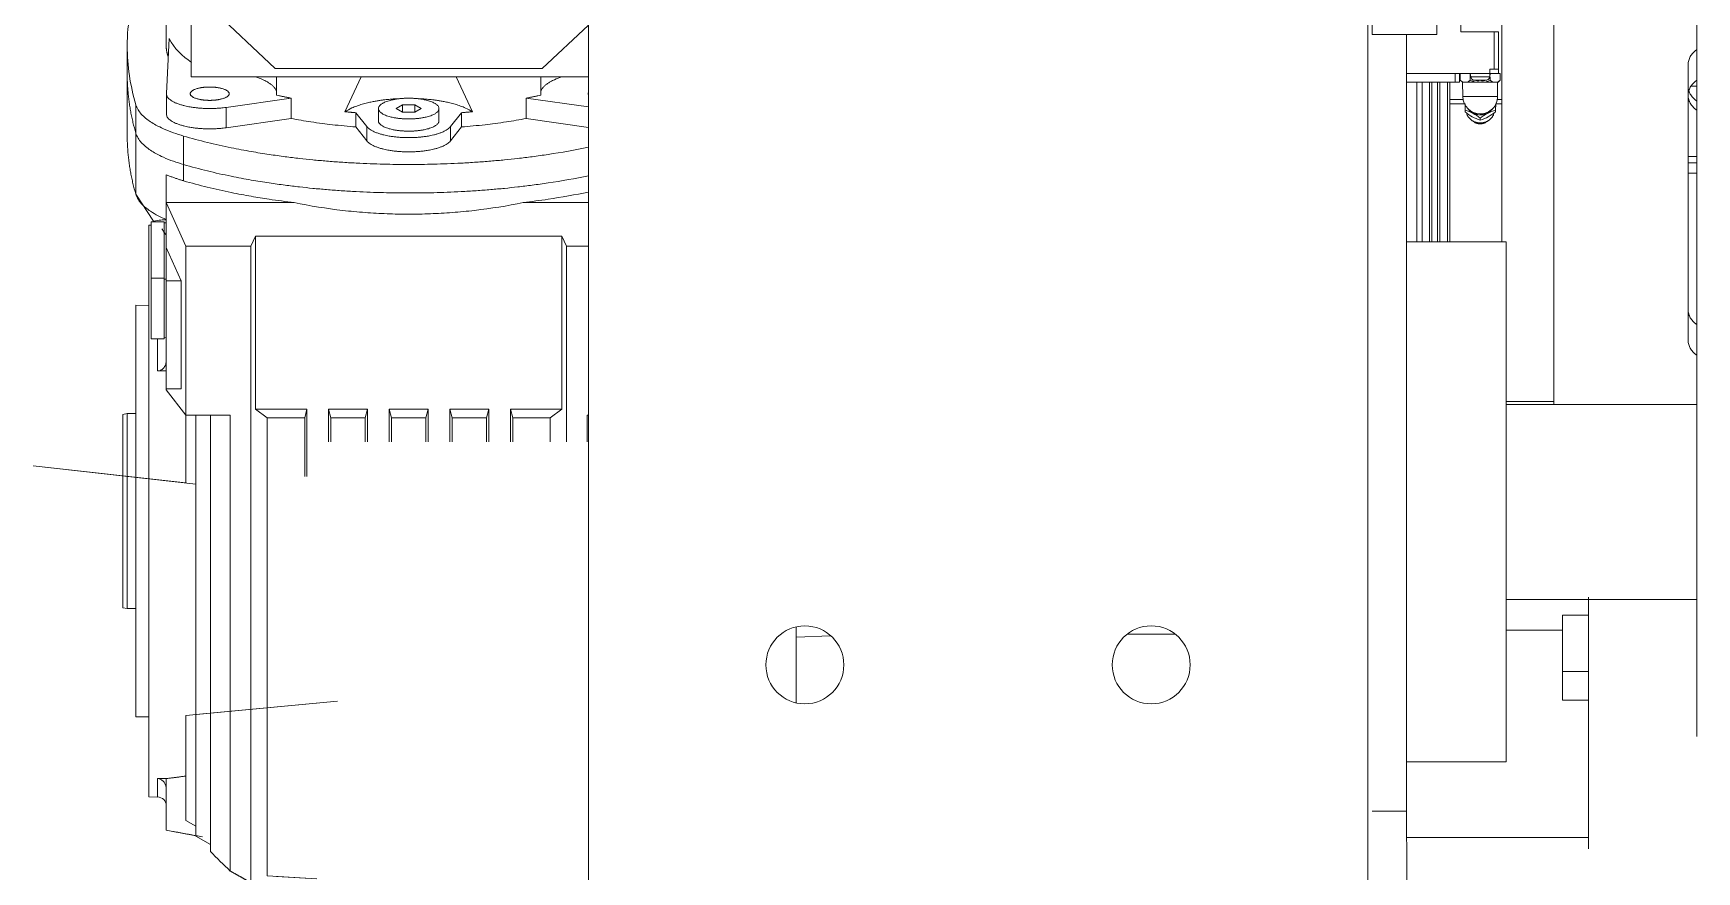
# Model space of a CAD drawing. Header units: millimetres. Extents: x 2179 to 48742, y 3478 to 161002.
# Drawn here: x 33047.3 to 33431.5, y 141595.1 to 141788.7 of the extents above; entities that cross this region are included whole.
import ezdxf

# ---------------------------------------------------------------- set-up
doc = ezdxf.new("R2010")
doc.units = ezdxf.units.MM
doc.layers.add('0-1', color=7, linetype='Continuous', lineweight=9)
doc.layers.add('2966-1_navrh dispozice stroju-HK_02_dwg-1', color=7, linetype='Continuous', lineweight=9, true_color=0x919191)

# ---------------------------------------------------------------- blocks, each defined once
blk = doc.blocks.new('2966-1_navrh dispozice stroju-HK_02_dwg-876232-1NP _ stroje')
at = {"layer": '0-1'}
for p, q in [((-60979.19, 56561.19), (-60547.22, 56301.54)), ((-60626.61, 56346.93), (-60681.16, 56379.71)), ((-60676.57, 56377.74), (-60675.89, 56378.88)), ((-60662.98, 56368.79), (-60661.95, 56370.5)), ((-60661.72, 56368.03), (-60660.69, 56369.75)), ((-60658.64, 56368.51), (-60659.67, 56366.8)), ((-60612.89, 56341.01), (-60635.56, 56303.3)), ((-60703.66, 56335.37), (-60702.02, 56338.11)), ((-60702.86, 56336.4), (-60702.94, 56336.45)), ((-60702.63, 56336.97), (-60702.55, 56336.92)), ((-60702.11, 56337.82), (-60702.11, 56337.82)), ((-60696.94, 56337.79), (-60696.39, 56338.7)), ((-60707.11, 56332.52), (-60705.39, 56331.49)), ((-60703.45, 56335.6), (-60703.45, 56335.59)), ((-60695.29, 56332.21), (-60694.92, 56331.98)), ((-60693.81, 56332.99), (-60693.84, 56333.62)), ((-60707.2, 56328.5), (-60675.59, 56309.5)), ((-60706.32, 56329.96), (-60674.71, 56310.96)), ((-60706, 56330.48), (-60674.4, 56311.48)), ((-60702.58, 56328.42), (-60701, 56331.04)), ((-60695.86, 56330.26), (-60695.29, 56330.52)), ((-60709.3, 56324.99), (-60677.7, 56305.99)), ((-60708.42, 56326.46), (-60676.81, 56307.46)), ((-60708.15, 56326.9), (-60676.55, 56307.9)), ((-60707.47, 56328.04), (-60675.86, 56309.04)), ((-60709.93, 56323.95), (-60678.32, 56304.95)), ((-60596.99, 56280.12), (-60574.32, 56317.83)), ((-60630.46, 56313.07), (-60636.13, 56303.64)), ((-60587.66, 56296.68), (-60537.82, 56266.72)), ((-60590.89, 56276.45), (-60584.19, 56287.59)), ((-60576.04, 56282.69), (-60572.94, 56287.83)), ((-60540.08, 56268.08), (-60561.72, 56232.08)), ((-60811.64, 56148.95), (-60815.26, 56151.12)), ((-60792.47, 56132.71), (-60784.72, 56145.61)), ((-60776.07, 56140.41), (-60778.67, 56136.07)), ((-60825.33, 56134.37), (-60816.49, 56133.45)), ((-60818.68, 56125.77), (-60821.09, 56127.22)), ((-60824.69, 56122.9), (-60823.22, 56122.02)), ((-60824.71, 56119.54), (-60826.18, 56120.42)), ((-60831.65, 56108.23), (-60836.61, 56115.61)), ((-60828.31, 56115.22), (-60825.89, 56113.77)), ((-60753.13, 56105.62), (-60746.66, 56101.73)), ((-60846.68, 56098.85), (-60843.06, 56096.68)), ((-60760.35, 56093.62), (-60755.71, 56101.33)), ((-60892.79, 56096.81), (-60865.94, 56080.67)), ((-60767.56, 56081.62), (-60762.92, 56089.34)), ((-60770.13, 56077.34), (-60763.67, 56073.45)), ((-60763.94, 56073), (-60768.69, 56075.85)), ((-60783.46, 56055.16), (-60777.35, 56065.34)), ((-60775.9, 56063.86), (-60780.37, 56056.43)), ((-60830.93, 56059.63), (-60831.19, 56059.2)), ((-60817.68, 56055.73), (-60819.47, 56052.74)), ((-60820.27, 56052.63), (-60821.81, 56050.06)), ((-60819.79, 56052.93), (-60820.05, 56052.51)), ((-60808.48, 56045.55), (-60808.22, 56045.98)), ((-60787.65, 56045.55), (-60701.32, 55993.65))]:
    blk.add_line(p, q, dxfattribs=at)
at = {"layer": '0-1', "flags": 128}
for points in [[(-60557.66, 56219.14), (-60650.4, 56064.87), (-61108.93, 56340.5), (-61016.2, 56494.77)], [(-60724.71, 56320.72), (-60741.85, 56331.02), (-60737.47, 56338.31), (-60746.04, 56343.46), (-60742.69, 56349.03), (-60716.98, 56333.57)], [(-60635.21, 56200.97), (-60629.52, 56210.44)], [(-60670.18, 56142.03), (-60674.02, 56135.07)], [(-60676.04, 56136.29), (-60661, 56127.25)], [(-60813.33, 56125.65), (-60816.15, 56127.35), (-60817.61, 56131.18), (-60814.79, 56129.48)], [(-60823.21, 56123.69), (-60823.22, 56122.02), (-60824.71, 56119.54), (-60826.19, 56118.75), (-60826.18, 56120.42), (-60824.69, 56122.9)], [(-60830.16, 56110.29), (-60827.35, 56108.59), (-60823.28, 56109.1), (-60826.1, 56110.79)], [(-60846.64, 56085.25), (-60840.74, 56099.2), (-60836.71, 56096.78), (-60842.62, 56082.83)], [(-60832.95, 56056.76), (-60831.41, 56059.33), (-60820.27, 56052.63), (-60808.27, 56045.42), (-60809.81, 56042.85), (-60821.81, 56050.06)]]:
    blk.add_lwpolyline(points, close=True, dxfattribs=at)
for points in [[(-60701.8, 56386.54), (-60715.31, 56364.07), (-60629.89, 56312.73)], [(-60735.21, 56362.03), (-60729.94, 56358.87), (-60668.21, 56321.76)], [(-60732.39, 56349.26), (-60714.66, 56338.6), (-60710.18, 56346.05), (-60702.81, 56341.62), (-60703.32, 56340.77)], [(-60710.69, 56345.2), (-60703.32, 56340.77), (-60703.84, 56339.91), (-60702.98, 56339.39), (-60712.87, 56322.94)], [(-60700.34, 56339.91), (-60697.51, 56338.21), (-60701.63, 56331.35), (-60704.52, 56332.95), (-60705.21, 56332.78), (-60706.49, 56333.55)], [(-60702.81, 56341.62), (-60701.95, 56341.11), (-60702.98, 56339.39), (-60701.64, 56338.71)], [(-60701.95, 56341.11), (-60701.73, 56341.47), (-60700.45, 56340.69), (-60700.28, 56340.01), (-60700.36, 56339.87), (-60700.61, 56339.45), (-60700.87, 56339.02), (-60701.89, 56337.32)], [(-60704.02, 56334.76), (-60705.3, 56335.53), (-60704.57, 56335.24), (-60702.32, 56338.97), (-60702.95, 56339.44)], [(-60704.52, 56332.95), (-60704.44, 56333.09), (-60704.18, 56333.51), (-60703.93, 56333.93), (-60702.91, 56335.63), (-60702.4, 56336.48), (-60701.89, 56337.32)], [(-60695.54, 56338.19), (-60696.25, 56337), (-60695.1, 56336.17), (-60694.73, 56335.95)], [(-60706.59, 56333.38), (-60704.88, 56332.35), (-60705.39, 56331.49), (-60711.16, 56321.91)], [(-60701.72, 56327.9), (-60699.93, 56330.91), (-60698.81, 56330.23), (-60698.7, 56330.17), (-60698.33, 56329.95)], [(-60720.58, 56327.57), (-60566.91, 56235.2), (-60571.04, 56228.35)], [(-60679.55, 56302.91), (-60667.7, 56322.62), (-60564.85, 56260.8), (-60576.7, 56241.08)], [(-60584.09, 56294.53), (-60587.18, 56289.39), (-60576.04, 56282.69), (-60570.38, 56279.29), (-60567.29, 56284.43)], [(-60566.91, 56235.2), (-60554.79, 56227.92), (-60530.31, 56213.2)], [(-60890.45, 56209.16), (-60937.69, 56130.57), (-60856.83, 56081.96), (-60809.59, 56160.56)], [(-60819.85, 56166.73), (-60816.75, 56152.41), (-60848.52, 56099.57), (-60867.76, 56094.13), (-60917.42, 56123.98), (-60919.61, 56125.3), (-60923.84, 56144.85), (-60921.64, 56143.53), (-60917.42, 56123.98)], [(-60799.6, 56154.56), (-60808.75, 56143.29), (-60812.78, 56145.71), (-60803.63, 56156.98)], [(-60741.93, 56109.61), (-60746.68, 56112.47), (-60747.02, 56115.8), (-60781.26, 56136.38), (-60817.71, 56075.74)], [(-60739.99, 56112.83), (-60778.67, 56136.07), (-60781.26, 56136.38)], [(-60737.54, 56116.91), (-60742.83, 56120.1), (-60742.69, 56120.34)], [(-60751.14, 56105.04), (-60753.13, 56105.62), (-60747.02, 56115.8)], [(-60746.68, 56112.47), (-60751.14, 56105.04), (-60746.39, 56102.18)], [(-60749.51, 56097), (-60754.26, 56099.85), (-60758.36, 56093.04)], [(-60754.26, 56099.85), (-60755.71, 56101.33), (-60749.24, 56097.45)], [(-60753.88, 56089.73), (-60760.35, 56093.62), (-60758.36, 56093.04), (-60753.61, 56090.18)], [(-60840.46, 56065.36), (-60834.95, 56062.04), (-60819.73, 56087.37)], [(-60756.72, 56085), (-60761.47, 56087.85), (-60765.57, 56081.04)], [(-60761.47, 56087.85), (-60762.92, 56089.34), (-60756.45, 56085.45)], [(-60852.5, 56072.64), (-60856.52, 56075.06), (-60867.05, 56082.14)], [(-60761.09, 56077.73), (-60767.56, 56081.62), (-60765.57, 56081.04), (-60760.82, 56078.18)], [(-60690.91, 55997.59), (-60690.56, 55998.07), (-60816.22, 56073.6), (-60817.71, 56075.74), (-60783.46, 56055.16), (-60780.37, 56056.43), (-60689.76, 56001.96), (-60683.21, 56011.4), (-60688.48, 56003.75)], [(-60774.77, 56069.62), (-60770.13, 56077.34), (-60768.69, 56075.85), (-60772.78, 56069.04)], [(-60870.58, 56072.96), (-60864.94, 56069.57), (-60852.86, 56062.31)], [(-60837.18, 56068.08), (-60840.4, 56070.02), (-60846.04, 56073.4)], [(-60816.22, 56073.6), (-60823.95, 56060.75), (-60790.57, 56040.68), (-60777.12, 56032.6), (-60798.7, 56004.43), (-60775.73, 56034.39)], [(-60832.81, 56057.35), (-60840.22, 56057.01), (-60852.3, 56064.27), (-60857.94, 56067.66)], [(-60768.3, 56065.73), (-60774.77, 56069.62), (-60772.78, 56069.04), (-60768.03, 56066.18)], [(-60764.29, 56056.88), (-60775.9, 56063.86), (-60777.35, 56065.34), (-60764.02, 56057.33)], [(-60823.95, 56060.75), (-60834.95, 56062.04), (-60826.09, 56056.72), (-60819.47, 56052.74), (-60798.12, 56039.9), (-60797.9, 56039.77), (-60790.57, 56040.68), (-60785.3, 56049.45), (-60695.07, 55995.22)], [(-60832.28, 56056.35), (-60832.54, 56055.93), (-60719.4, 55987.92), (-60718.37, 55989.63), (-60722.01, 55991.82), (-60720.98, 55993.53), (-60718.88, 55992.27), (-60710.79, 55987.41)], [(-60826.09, 56056.72), (-60817.68, 56055.73), (-60796.32, 56042.89), (-60798.12, 56039.9)], [(-60735.26, 55997.45), (-60736.8, 55994.88), (-60818.23, 56043.82), (-60816.68, 56046.39)], [(-60801.63, 56042.01), (-60802.66, 56040.3), (-60809.04, 56044.14)], [(-60789.41, 56042.62), (-60706.1, 55992.54), (-60702.69, 55994.48)], [(-60708.07, 55993.72), (-60710.31, 55992.44), (-60731.12, 56004.94), (-60715.93, 56036.63), (-60730.12, 56006.98)], [(-60797.83, 56029.23), (-60798.19, 56028.28), (-60759.93, 56005.28), (-60759.26, 56006.05)], [(-60796.8, 56030.94), (-60797.83, 56029.23), (-60759.26, 56006.05), (-60758.23, 56007.76)]]:
    blk.add_lwpolyline(points, dxfattribs=at)
at = {"layer": '0-1'}
for centre in [(-60626.28, 56202.05), (-60667.49, 56133.48)]:
    blk.add_circle(centre, 9, dxfattribs=at)
for centre, radius, start, end in [((-60702.85, 56340.02), 2.49, 356.456, 15.5892), ((-60707.8, 56339.72), 5.99, 316.4604, 321.7998), ((-60707.8, 56339.72), 5.86, 326.0539, 331.9254), ((-60702.79, 56338.33), 0.8, 344.4324, 53.9896), ((-60707.8, 56339.72), 5.99, 336.1794, 341.5189), ((-60707.8, 56339.72), 6, 341.503, 344.4324), ((-60702.17, 56341.15), 2.49, 282.3901, 301.5233), ((-60699.57, 56334.78), 4, 328.9896, 58.9896), ((-60684.32, 56333.65), 11.07, 166.8192, 187.4812), ((-60704.24, 56334.44), 9.63, 345.2562, 9.0442), ((-60705.74, 56335.21), 2.49, 282.3901, 301.5233), ((-60704.22, 56335.95), 0.8, 243.9896, 313.5469), ((-60706.42, 56334.09), 2.49, 356.456, 15.5892), ((-60707.8, 56339.72), 6, 313.5469, 316.4763), ((-60699.57, 56334.78), 4, 238.9896, 328.9896), ((-60691.42, 56321.84), 11.07, 110.498, 131.1601), ((-60701.46, 56339.06), 9.63, 288.9351, 312.7231), ((-60716.66, 55988.6), 2, 58.9896, 148.9896)]:
    blk.add_arc(centre, radius, start, end, dxfattribs=at)
for points, degree, knots in [([(-60683.1, 56383.21), (-60683.07, 56382.96), (-60683.02, 56382.54), (-60682.87, 56381.99), (-60682.71, 56381.54), (-60682.49, 56381.11), (-60682.23, 56380.7), (-60681.82, 56380.19), (-60681.44, 56379.88), (-60681.16, 56379.71)], 3, [0, 0, 0, 0, 0.186231, 0.299527, 0.414486, 0.530649, 0.647582, 0.764925, 1, 1, 1, 1]), ([(-60677.04, 56379.57), (-60677.01, 56379.31), (-60676.95, 56378.9), (-60676.81, 56378.35), (-60676.65, 56377.9), (-60676.43, 56377.46), (-60676.17, 56377.05), (-60675.86, 56376.68), (-60675.5, 56376.34), (-60675.1, 56376.06), (-60674.67, 56375.84), (-60674.2, 56375.68), (-60673.73, 56375.58), (-60673.24, 56375.54), (-60672.76, 56375.56), (-60672.29, 56375.63), (-60671.73, 56375.76), (-60671.34, 56375.9), (-60671.1, 56376)], 3, [0, 0, 0, 0, 0.093115, 0.149764, 0.207243, 0.265325, 0.323791, 0.382463, 0.441219, 0.5, 0.558781, 0.617537, 0.676209, 0.734675, 0.792757, 0.850236, 0.906885, 1, 1, 1, 1]), ([(-60675.92, 56376.76), (-60675.64, 56376.69), (-60675.19, 56376.63), (-60674.58, 56376.65), (-60674.1, 56376.72), (-60673.54, 56376.85), (-60673.15, 56376.99), (-60672.92, 56377.09)], 3, [0, 0, 0, 0, 0.283762, 0.440553, 0.595716, 0.748637, 1, 1, 1, 1]), ([(-60632.67, 56350.57), (-60632.4, 56350.4), (-60631.94, 56350.21), (-60631.3, 56350.08), (-60630.82, 56350.04), (-60630.34, 56350.06), (-60629.86, 56350.13), (-60629.3, 56350.26), (-60628.91, 56350.4), (-60628.68, 56350.5)], 3, [0, 0, 0, 0, 0.235075, 0.352418, 0.469351, 0.585514, 0.700473, 0.813769, 1, 1, 1, 1]), ([(-60626.61, 56346.93), (-60626.33, 56346.76), (-60625.88, 56346.57), (-60625.24, 56346.44), (-60624.76, 56346.4), (-60624.28, 56346.42), (-60623.8, 56346.48), (-60623.24, 56346.62), (-60622.85, 56346.76), (-60622.61, 56346.86)], 3, [0, 0, 0, 0, 0.235075, 0.352418, 0.469351, 0.585514, 0.700473, 0.813769, 1, 1, 1, 1]), ([(-60703.09, 56336.02), (-60703.08, 56336.03), (-60703.06, 56336.05), (-60703.04, 56336.08), (-60703.03, 56336.09), (-60703.02, 56336.11), (-60703, 56336.13), (-60702.99, 56336.15), (-60702.98, 56336.17), (-60702.96, 56336.19), (-60702.95, 56336.2), (-60702.94, 56336.22), (-60702.93, 56336.24), (-60702.92, 56336.25), (-60702.91, 56336.27), (-60702.9, 56336.28), (-60702.89, 56336.3), (-60702.88, 56336.31), (-60702.88, 56336.32), (-60702.87, 56336.34), (-60702.87, 56336.35), (-60702.86, 56336.36), (-60702.86, 56336.37), (-60702.86, 56336.37), (-60702.85, 56336.38), (-60702.85, 56336.39), (-60702.85, 56336.39), (-60702.85, 56336.4), (-60702.85, 56336.4), (-60702.86, 56336.4)], 3, [0, 0, 0, 0, 0.107155, 0.160191, 0.21267, 0.264461, 0.315429, 0.365442, 0.414366, 0.46207, 0.50842, 0.553284, 0.596531, 0.638029, 0.677645, 0.715237, 0.750687, 0.783904, 0.814834, 0.843429, 0.869645, 0.893442, 0.914785, 0.933654, 0.950047, 0.963995, 0.9756, 0.985098, 1, 1, 1, 1]), ([(-60702.32, 56337.3), (-60702.32, 56337.29), (-60702.33, 56337.27), (-60702.35, 56337.24), (-60702.36, 56337.21), (-60702.37, 56337.19), (-60702.38, 56337.17), (-60702.39, 56337.15), (-60702.4, 56337.13), (-60702.41, 56337.11), (-60702.42, 56337.09), (-60702.43, 56337.08), (-60702.44, 56337.06), (-60702.45, 56337.04), (-60702.45, 56337.03), (-60702.46, 56337.01), (-60702.47, 56337), (-60702.48, 56336.98), (-60702.49, 56336.97), (-60702.5, 56336.96), (-60702.5, 56336.95), (-60702.51, 56336.94), (-60702.52, 56336.94), (-60702.52, 56336.93), (-60702.53, 56336.93), (-60702.53, 56336.92), (-60702.54, 56336.92), (-60702.54, 56336.92), (-60702.55, 56336.92), (-60702.55, 56336.92)], 3, [0, 0, 0, 0, 0.107159, 0.160202, 0.212691, 0.264493, 0.315474, 0.365499, 0.414434, 0.462147, 0.508502, 0.553369, 0.596613, 0.638102, 0.677704, 0.715279, 0.750711, 0.783914, 0.814835, 0.843423, 0.869635, 0.89343, 0.914773, 0.933644, 0.950039, 0.96399, 0.975597, 0.985097, 1, 1, 1, 1]), ([(-60701.89, 56337.32), (-60701.82, 56337.55), (-60701.71, 56338.01), (-60701.65, 56338.48), (-60701.64, 56338.71)], 3, [0, 0, 0, 0, 0.495389, 1, 1, 1, 1]), ([(-60698.65, 56330.88), (-60698.49, 56330.9), (-60698.26, 56330.93), (-60697.95, 56331.02), (-60697.73, 56331.09), (-60697.52, 56331.19), (-60697.32, 56331.29), (-60697.12, 56331.41), (-60696.93, 56331.53), (-60696.75, 56331.67), (-60696.59, 56331.82), (-60696.43, 56331.98), (-60696.28, 56332.15), (-60696.14, 56332.33), (-60696.02, 56332.51), (-60695.9, 56332.7), (-60695.8, 56332.9), (-60695.71, 56333.1), (-60695.63, 56333.31), (-60695.56, 56333.53), (-60695.51, 56333.75), (-60695.47, 56333.97), (-60695.44, 56334.2), (-60695.43, 56334.42), (-60695.44, 56334.65), (-60695.46, 56334.88), (-60695.49, 56335.11), (-60695.56, 56335.42), (-60695.64, 56335.65), (-60695.7, 56335.79)], 3, [0, 0, 0, 0, 0.072762, 0.10783, 0.142714, 0.177414, 0.211935, 0.246283, 0.28047, 0.31451, 0.348421, 0.382222, 0.415937, 0.449587, 0.483199, 0.516797, 0.550409, 0.58406, 0.617774, 0.651575, 0.685486, 0.719526, 0.753713, 0.788061, 0.822582, 0.857282, 0.892166, 0.927234, 1, 1, 1, 1]), ([(-60702.91, 56335.63), (-60703.07, 56335.46), (-60703.43, 56335.15), (-60703.81, 56334.88), (-60704.02, 56334.76)], 3, [0, 0, 0, 0, 0.495389, 1, 1, 1, 1]), ([(-60697.93, 56330.07), (-60697.82, 56330.04), (-60697.63, 56330), (-60697.36, 56329.97), (-60697.13, 56329.97), (-60696.91, 56329.98), (-60696.68, 56330.01), (-60696.46, 56330.05), (-60696.25, 56330.11), (-60696.04, 56330.18), (-60695.84, 56330.27), (-60695.64, 56330.37), (-60695.45, 56330.48), (-60695.27, 56330.61), (-60695.1, 56330.74), (-60694.94, 56330.88), (-60694.79, 56331.04), (-60694.65, 56331.2), (-60694.52, 56331.37), (-60694.39, 56331.54), (-60694.28, 56331.72), (-60694.19, 56331.91), (-60694.1, 56332.11), (-60694.02, 56332.31), (-60693.96, 56332.52), (-60693.91, 56332.73), (-60693.87, 56332.94), (-60693.85, 56333.16), (-60693.83, 56333.37), (-60693.84, 56333.59), (-60693.86, 56333.81), (-60693.89, 56334.03), (-60693.94, 56334.25), (-60694, 56334.47), (-60694.08, 56334.68), (-60694.18, 56334.88), (-60694.29, 56335.08), (-60694.45, 56335.31), (-60694.58, 56335.47), (-60694.67, 56335.57)], 3, [0, 0, 0, 0, 0.04166, 0.068684, 0.095608, 0.12242, 0.149111, 0.175671, 0.202095, 0.228381, 0.254528, 0.28054, 0.306421, 0.332182, 0.357832, 0.383384, 0.408854, 0.434258, 0.459614, 0.484941, 0.510258, 0.535585, 0.560941, 0.586345, 0.611815, 0.637368, 0.663018, 0.688778, 0.71466, 0.740672, 0.766819, 0.793105, 0.819529, 0.846089, 0.872779, 0.899592, 0.926516, 0.953539, 1, 1, 1, 1]), ([(-60695.29, 56330.52), (-60695.19, 56330.57), (-60695.04, 56330.65), (-60694.86, 56330.78), (-60694.73, 56330.87), (-60694.61, 56330.98), (-60694.5, 56331.09), (-60694.4, 56331.21), (-60694.3, 56331.33), (-60694.21, 56331.46), (-60694.13, 56331.6), (-60694.06, 56331.74), (-60693.99, 56331.88), (-60693.94, 56332.03), (-60693.89, 56332.18), (-60693.85, 56332.33), (-60693.82, 56332.49), (-60693.8, 56332.71), (-60693.8, 56332.88), (-60693.81, 56332.99)], 3, [0, 0, 0, 0, 0.112475, 0.164692, 0.216685, 0.268481, 0.320109, 0.371604, 0.423002, 0.474341, 0.525659, 0.576998, 0.628396, 0.679891, 0.731519, 0.783315, 0.835308, 0.887525, 1, 1, 1, 1]), ([(-60812.73, 56155.32), (-60812.88, 56154.71), (-60813.05, 56153.79), (-60813.15, 56152.62), (-60813.16, 56151.84), (-60813.09, 56151.15), (-60812.96, 56150.51), (-60812.71, 56149.86), (-60812.42, 56149.48), (-60812.23, 56149.3)], 3, [0, 0, 0, 0, 0.298078, 0.447989, 0.560986, 0.67109, 0.776063, 0.874496, 1, 1, 1, 1]), ([(-60806.43, 56158.66), (-60806.43, 56158.65), (-60806.41, 56158.64), (-60806.4, 56158.62), (-60806.38, 56158.61), (-60806.37, 56158.59), (-60806.36, 56158.58), (-60806.34, 56158.57), (-60806.33, 56158.56), (-60806.31, 56158.54), (-60806.29, 56158.53), (-60806.28, 56158.53)], 3, [0, 0, 0, 0, 0.185691, 0.277737, 0.369244, 0.460271, 0.55088, 0.641135, 0.731104, 0.820857, 1, 1, 1, 1]), ([(-60806.28, 56158.53), (-60806.27, 56158.52), (-60806.26, 56158.51), (-60806.23, 56158.5), (-60806.22, 56158.49), (-60806.2, 56158.49), (-60806.18, 56158.48), (-60806.17, 56158.47), (-60806.15, 56158.47), (-60806.12, 56158.46), (-60806.1, 56158.46), (-60806.09, 56158.46)], 3, [0, 0, 0, 0, 0.179143, 0.268896, 0.358865, 0.44912, 0.539729, 0.630756, 0.722263, 0.814309, 1, 1, 1, 1]), ([(-60846.04, 56073.4), (-60843.26, 56075.97), (-60839.51, 56079.78), (-60835.03, 56084.81), (-60832.31, 56088.02), (-60829.95, 56090.94), (-60827.87, 56093.61), (-60825.93, 56096.17), (-60824.04, 56098.76), (-60822.1, 56101.5), (-60820.2, 56104.27), (-60818.39, 56106.98), (-60816.72, 56109.57), (-60815.15, 56112.08), (-60813.63, 56114.57), (-60812.15, 56117.07), (-60810.67, 56119.64), (-60809.17, 56122.33), (-60807.61, 56125.2), (-60806.06, 56128.18), (-60804.55, 56131.17), (-60803.16, 56134.06), (-60801.8, 56136.97), (-60800.42, 56140.06), (-60798.27, 56145.13), (-60796.7, 56149.22), (-60795.66, 56152.19)], 3, [0, 0, 0, 0, 0.120174, 0.170033, 0.214337, 0.253933, 0.289595, 0.321997, 0.356036, 0.391569, 0.428598, 0.46291, 0.495336, 0.526572, 0.557232, 0.587893, 0.619129, 0.651555, 0.685867, 0.722896, 0.758429, 0.792468, 0.82487, 0.860532, 0.900127, 1, 1, 1, 1]), ([(-60840.4, 56070.02), (-60837.63, 56072.58), (-60833.87, 56076.39), (-60829.39, 56081.42), (-60826.67, 56084.63), (-60824.31, 56087.55), (-60822.23, 56090.22), (-60820.29, 56092.79), (-60818.4, 56095.37), (-60816.46, 56098.11), (-60814.56, 56100.88), (-60812.75, 56103.59), (-60811.09, 56106.18), (-60809.51, 56108.7), (-60808, 56111.18), (-60806.51, 56113.68), (-60805.03, 56116.25), (-60803.53, 56118.94), (-60801.98, 56121.81), (-60800.42, 56124.79), (-60798.92, 56127.78), (-60797.52, 56130.67), (-60796.17, 56133.58), (-60794.79, 56136.67), (-60792.63, 56141.74), (-60791.06, 56145.83), (-60790.02, 56148.8)], 3, [0, 0, 0, 0, 0.120174, 0.170033, 0.214337, 0.253933, 0.289595, 0.321997, 0.356036, 0.391569, 0.428598, 0.46291, 0.495336, 0.526572, 0.557232, 0.587893, 0.619129, 0.651555, 0.685867, 0.722896, 0.758429, 0.792468, 0.82487, 0.860532, 0.900127, 1, 1, 1, 1]), ([(-60840.4, 56070.02), (-60837.63, 56072.58), (-60833.87, 56076.39), (-60829.39, 56081.42), (-60826.67, 56084.63), (-60824.31, 56087.55), (-60822.23, 56090.22), (-60820.29, 56092.79), (-60818.4, 56095.37), (-60816.46, 56098.11), (-60814.56, 56100.88), (-60812.75, 56103.59), (-60811.09, 56106.18), (-60809.51, 56108.7), (-60808, 56111.18), (-60806.51, 56113.68), (-60805.03, 56116.25), (-60803.53, 56118.94), (-60801.98, 56121.81), (-60800.42, 56124.79), (-60798.92, 56127.78), (-60797.52, 56130.67), (-60796.17, 56133.58), (-60794.79, 56136.67), (-60792.63, 56141.74), (-60791.06, 56145.83), (-60790.02, 56148.8)], 3, [0, 0, 0, 0, 0.120174, 0.170033, 0.214337, 0.253933, 0.289595, 0.321997, 0.356036, 0.391569, 0.428598, 0.46291, 0.495336, 0.526572, 0.557232, 0.587893, 0.619129, 0.651555, 0.685867, 0.722896, 0.758429, 0.792468, 0.82487, 0.860532, 0.900127, 1, 1, 1, 1]), ([(-60812.78, 56145.71), (-60812.71, 56145.9), (-60812.61, 56146.18), (-60812.47, 56146.56), (-60812.37, 56146.84), (-60812.26, 56147.13), (-60812.16, 56147.43), (-60812.06, 56147.73), (-60811.95, 56148.03), (-60811.81, 56148.43), (-60811.71, 56148.74), (-60811.64, 56148.95)], 3, [0, 0, 0, 0, 0.173342, 0.261277, 0.350173, 0.440044, 0.530899, 0.622751, 0.715612, 0.809491, 1, 1, 1, 1]), ([(-60792.47, 56132.71), (-60791.68, 56134.48), (-60789.66, 56139.15), (-60787.84, 56143.9), (-60786.8, 56146.86)], 3, [0, 0, 0, 0, 0.382248, 1, 1, 1, 1]), ([(-60814.79, 56129.48), (-60813.97, 56131.11), (-60812.84, 56133.46), (-60811.42, 56136.64), (-60810.17, 56139.59), (-60809.29, 56141.84), (-60808.75, 56143.29)], 3, [0, 0, 0, 0, 0.362832, 0.518953, 0.692291, 1, 1, 1, 1]), ([(-60816.49, 56133.45), (-60817.04, 56133.19), (-60817.9, 56132.67), (-60819.07, 56131.78), (-60820.02, 56130.95), (-60820.9, 56130.1), (-60821.66, 56129.3), (-60822.31, 56128.57), (-60822.87, 56127.91), (-60823.35, 56127.31), (-60823.78, 56126.76), (-60824.18, 56126.23), (-60824.78, 56125.41), (-60825.23, 56124.76), (-60825.55, 56124.28)], 3, [0, 0, 0, 0, 0.139817, 0.23228, 0.33663, 0.430939, 0.514916, 0.589377, 0.655541, 0.714673, 0.767931, 0.816321, 0.867155, 1, 1, 1, 1]), ([(-60819.73, 56087.37), (-60817.15, 56090.15), (-60813.59, 56094.38), (-60809.31, 56100.19), (-60806.45, 56104.39), (-60803.78, 56108.65), (-60801.27, 56113), (-60798.9, 56117.5), (-60795.79, 56124), (-60793.72, 56129.13), (-60792.47, 56132.71)], 3, [0, 0, 0, 0, 0.213721, 0.311003, 0.406054, 0.5, 0.593946, 0.688997, 0.786279, 1, 1, 1, 1]), ([(-60817.61, 56131.18), (-60817.54, 56131.31), (-60817.44, 56131.51), (-60817.31, 56131.77), (-60817.21, 56131.98), (-60817.11, 56132.18), (-60817.01, 56132.39), (-60816.9, 56132.6), (-60816.8, 56132.81), (-60816.66, 56133.09), (-60816.56, 56133.31), (-60816.49, 56133.45)], 3, [0, 0, 0, 0, 0.174578, 0.262913, 0.352053, 0.442019, 0.532831, 0.624509, 0.717076, 0.810553, 1, 1, 1, 1]), ([(-60821.09, 56127.22), (-60821.13, 56127.24), (-60821.22, 56127.28), (-60821.38, 56127.33), (-60821.6, 56127.35), (-60821.87, 56127.32), (-60822.16, 56127.24), (-60822.44, 56127.12), (-60822.75, 56126.95), (-60823.1, 56126.73), (-60823.51, 56126.42), (-60823.91, 56126.07), (-60824.28, 56125.7), (-60824.6, 56125.37), (-60824.88, 56125.06), (-60825.12, 56124.78), (-60825.32, 56124.52), (-60825.51, 56124.29), (-60825.68, 56124.06), (-60825.84, 56123.84), (-60826.01, 56123.6), (-60826.18, 56123.36), (-60826.34, 56123.12), (-60826.48, 56122.89), (-60826.62, 56122.67), (-60826.75, 56122.45), (-60826.88, 56122.24), (-60827.01, 56122.01), (-60827.14, 56121.78), (-60827.28, 56121.52), (-60827.41, 56121.26), (-60827.55, 56121), (-60827.67, 56120.75), (-60827.79, 56120.49), (-60827.91, 56120.22), (-60828.04, 56119.92), (-60828.17, 56119.58), (-60828.32, 56119.19), (-60828.46, 56118.75), (-60828.61, 56118.25), (-60828.73, 56117.73), (-60828.81, 56117.23), (-60828.85, 56116.81), (-60828.85, 56116.46), (-60828.82, 56116.15), (-60828.76, 56115.86), (-60828.66, 56115.61), (-60828.54, 56115.42), (-60828.42, 56115.3), (-60828.34, 56115.24), (-60828.31, 56115.22)], 3, [0, 0, 0, 0, 0.0039278, 0.0093096, 0.0163608, 0.025277, 0.0347857, 0.0447592, 0.0549947, 0.068574, 0.0848954, 0.103315, 0.1199622, 0.1347856, 0.1479293, 0.1596084, 0.1700462, 0.1794473, 0.1879888, 0.196962, 0.2063289, 0.2160903, 0.2251354, 0.2336833, 0.2419175, 0.25, 0.2580825, 0.2663167, 0.2748646, 0.2839097, 0.2936711, 0.303038, 0.3120112, 0.3205527, 0.3299538, 0.3403916, 0.3520707, 0.3652144, 0.3800378, 0.396685, 0.4151046, 0.431426, 0.4450053, 0.4552408, 0.4652143, 0.474723, 0.4836392, 0.4906904, 0.4960722, 0.5, 0.5, 0.5, 0.5]), ([(-60828.31, 56115.22), (-60828.27, 56115.2), (-60828.18, 56115.16), (-60828.02, 56115.11), (-60827.8, 56115.09), (-60827.53, 56115.12), (-60827.24, 56115.2), (-60826.96, 56115.32), (-60826.65, 56115.49), (-60826.29, 56115.71), (-60825.89, 56116.02), (-60825.49, 56116.37), (-60825.11, 56116.74), (-60824.79, 56117.07), (-60824.52, 56117.38), (-60824.28, 56117.66), (-60824.07, 56117.92), (-60823.89, 56118.15), (-60823.72, 56118.38), (-60823.56, 56118.6), (-60823.39, 56118.84), (-60823.22, 56119.09), (-60823.06, 56119.32), (-60822.92, 56119.55), (-60822.78, 56119.77), (-60822.65, 56119.99), (-60822.52, 56120.21), (-60822.39, 56120.43), (-60822.26, 56120.67), (-60822.12, 56120.92), (-60821.98, 56121.18), (-60821.85, 56121.44), (-60821.73, 56121.69), (-60821.61, 56121.95), (-60821.49, 56122.22), (-60821.36, 56122.52), (-60821.23, 56122.86), (-60821.08, 56123.25), (-60820.93, 56123.69), (-60820.79, 56124.19), (-60820.67, 56124.71), (-60820.59, 56125.21), (-60820.55, 56125.63), (-60820.55, 56125.98), (-60820.58, 56126.29), (-60820.64, 56126.58), (-60820.74, 56126.83), (-60820.86, 56127.02), (-60820.98, 56127.14), (-60821.06, 56127.2), (-60821.09, 56127.22)], 3, [0.5, 0.5, 0.5, 0.5, 0.5039278, 0.5093096, 0.5163608, 0.525277, 0.5347857, 0.5447592, 0.5549947, 0.568574, 0.5848954, 0.603315, 0.6199622, 0.6347856, 0.6479293, 0.6596084, 0.6700462, 0.6794473, 0.6879888, 0.696962, 0.7063289, 0.7160903, 0.7251354, 0.7336833, 0.7419175, 0.75, 0.7580825, 0.7663167, 0.7748646, 0.7839097, 0.7936711, 0.803038, 0.8120112, 0.8205527, 0.8299538, 0.8403916, 0.8520707, 0.8652144, 0.8800378, 0.896685, 0.9151046, 0.931426, 0.9450053, 0.9552408, 0.9652143, 0.974723, 0.9836392, 0.9906904, 0.9960722, 1, 1, 1, 1]), ([(-60826.1, 56110.79), (-60825.75, 56110.84), (-60825.28, 56111.01), (-60824.66, 56111.34), (-60824.16, 56111.66), (-60823.58, 56112.1), (-60823.01, 56112.6), (-60822.47, 56113.12), (-60822.02, 56113.6), (-60821.62, 56114.04), (-60821.28, 56114.45), (-60820.99, 56114.81), (-60820.73, 56115.14), (-60820.49, 56115.46), (-60820.25, 56115.79), (-60820.01, 56116.13), (-60819.77, 56116.48), (-60819.54, 56116.82), (-60819.33, 56117.14), (-60819.14, 56117.45), (-60818.95, 56117.76), (-60818.76, 56118.08), (-60818.58, 56118.4), (-60818.39, 56118.73), (-60818.2, 56119.09), (-60818, 56119.46), (-60817.81, 56119.84), (-60817.64, 56120.2), (-60817.47, 56120.56), (-60817.3, 56120.95), (-60817.11, 56121.38), (-60816.92, 56121.87), (-60816.71, 56122.42), (-60816.5, 56123.06), (-60816.29, 56123.77), (-60816.12, 56124.52), (-60816, 56125.23), (-60815.95, 56125.82), (-60815.95, 56126.53), (-60816.02, 56127.02), (-60816.15, 56127.35)], 3, [0, 0, 0, 0, 0.050723, 0.073129, 0.102854, 0.138582, 0.178903, 0.215344, 0.247793, 0.276565, 0.302131, 0.324979, 0.345558, 0.364256, 0.383899, 0.404403, 0.425771, 0.445571, 0.464282, 0.482307, 0.5, 0.517693, 0.535718, 0.554429, 0.574229, 0.595597, 0.616101, 0.635744, 0.654442, 0.675021, 0.697869, 0.723435, 0.752207, 0.784656, 0.821097, 0.861418, 0.897146, 0.926871, 0.949277, 1, 1, 1, 1]), ([(-60825.89, 56113.77), (-60825.81, 56113.72), (-60825.64, 56113.66), (-60825.38, 56113.63), (-60825.11, 56113.67), (-60824.83, 56113.75), (-60824.54, 56113.87), (-60824.23, 56114.03), (-60823.88, 56114.26), (-60823.48, 56114.57), (-60823.07, 56114.92), (-60822.7, 56115.28), (-60822.38, 56115.62), (-60822.1, 56115.93), (-60821.87, 56116.21), (-60821.66, 56116.47), (-60821.48, 56116.7), (-60821.31, 56116.92), (-60821.14, 56117.15), (-60820.97, 56117.39), (-60820.81, 56117.63), (-60820.65, 56117.87), (-60820.5, 56118.1), (-60820.36, 56118.32), (-60820.23, 56118.53), (-60820.1, 56118.75), (-60819.97, 56118.98), (-60819.84, 56119.21), (-60819.7, 56119.46), (-60819.57, 56119.73), (-60819.44, 56119.99), (-60819.31, 56120.24), (-60819.2, 56120.49), (-60819.07, 56120.76), (-60818.95, 56121.07), (-60818.81, 56121.41), (-60818.67, 56121.8), (-60818.52, 56122.24), (-60818.37, 56122.74), (-60818.25, 56123.26), (-60818.17, 56123.76), (-60818.13, 56124.18), (-60818.13, 56124.53), (-60818.16, 56124.84), (-60818.22, 56125.13), (-60818.32, 56125.38), (-60818.46, 56125.6), (-60818.59, 56125.72), (-60818.68, 56125.77)], 3, [0, 0, 0, 0, 0.018619, 0.032722, 0.050554, 0.069571, 0.089518, 0.109989, 0.137148, 0.169791, 0.20663, 0.239924, 0.269571, 0.295859, 0.319217, 0.340092, 0.358895, 0.375978, 0.393924, 0.412658, 0.432181, 0.450271, 0.467367, 0.483835, 0.5, 0.516165, 0.532633, 0.549729, 0.567819, 0.587342, 0.606076, 0.624022, 0.641105, 0.659908, 0.680783, 0.704141, 0.730429, 0.760076, 0.79337, 0.830209, 0.862852, 0.890011, 0.910482, 0.930429, 0.949446, 0.967278, 0.981381, 1, 1, 1, 1]), ([(-60823.28, 56109.1), (-60822.93, 56109.14), (-60822.46, 56109.31), (-60821.84, 56109.64), (-60821.34, 56109.97), (-60820.77, 56110.4), (-60820.19, 56110.91), (-60819.65, 56111.43), (-60819.2, 56111.91), (-60818.8, 56112.35), (-60818.46, 56112.75), (-60818.17, 56113.12), (-60817.91, 56113.45), (-60817.67, 56113.77), (-60817.43, 56114.09), (-60817.19, 56114.43), (-60816.95, 56114.78), (-60816.72, 56115.12), (-60816.52, 56115.44), (-60816.32, 56115.76), (-60816.13, 56116.07), (-60815.94, 56116.38), (-60815.76, 56116.7), (-60815.57, 56117.04), (-60815.38, 56117.4), (-60815.18, 56117.77), (-60814.99, 56118.14), (-60814.82, 56118.51), (-60814.65, 56118.87), (-60814.48, 56119.26), (-60814.29, 56119.69), (-60814.1, 56120.18), (-60813.89, 56120.73), (-60813.68, 56121.36), (-60813.47, 56122.08), (-60813.3, 56122.82), (-60813.18, 56123.53), (-60813.13, 56124.13), (-60813.13, 56124.83), (-60813.2, 56125.33), (-60813.33, 56125.65)], 3, [0, 0, 0, 0, 0.050723, 0.073129, 0.102854, 0.138582, 0.178903, 0.215344, 0.247793, 0.276565, 0.302131, 0.324979, 0.345558, 0.364256, 0.383899, 0.404403, 0.425771, 0.445571, 0.464282, 0.482307, 0.5, 0.517693, 0.535718, 0.554429, 0.574229, 0.595597, 0.616101, 0.635744, 0.654442, 0.675021, 0.697869, 0.723435, 0.752207, 0.784656, 0.821097, 0.861418, 0.897146, 0.926871, 0.949277, 1, 1, 1, 1]), ([(-60828.02, 56120.12), (-60828.22, 56119.75), (-60828.51, 56119.18), (-60828.88, 56118.41), (-60829.16, 56117.81), (-60829.44, 56117.18), (-60829.75, 56116.46), (-60830.07, 56115.66), (-60830.41, 56114.74), (-60830.76, 56113.7), (-60831.1, 56112.52), (-60831.39, 56111.29), (-60831.62, 56109.85), (-60831.68, 56108.84), (-60831.65, 56108.23)], 3, [0, 0, 0, 0, 0.100032, 0.15279, 0.20301, 0.258284, 0.319654, 0.388321, 0.4656, 0.552754, 0.650632, 0.75893, 0.854893, 1, 1, 1, 1]), ([(-60831.65, 56108.23), (-60831.55, 56108.36), (-60831.41, 56108.55), (-60831.23, 56108.81), (-60831.09, 56109), (-60830.95, 56109.19), (-60830.82, 56109.37), (-60830.68, 56109.56), (-60830.55, 56109.74), (-60830.38, 56109.99), (-60830.25, 56110.17), (-60830.16, 56110.29)], 3, [0, 0, 0, 0, 0.189447, 0.282924, 0.375491, 0.467169, 0.557981, 0.647947, 0.737087, 0.825422, 1, 1, 1, 1]), ([(-60836.71, 56096.78), (-60835.68, 56097.93), (-60834.11, 56099.77), (-60832.09, 56102.26), (-60829.95, 56105.01), (-60828.4, 56107.11), (-60827.35, 56108.59)], 3, [0, 0, 0, 0, 0.307709, 0.481047, 0.637168, 1, 1, 1, 1]), ([(-60843.06, 56096.68), (-60842.91, 56096.83), (-60842.69, 56097.07), (-60842.39, 56097.39), (-60842.17, 56097.62), (-60841.96, 56097.85), (-60841.75, 56098.08), (-60841.54, 56098.31), (-60841.34, 56098.53), (-60841.07, 56098.83), (-60840.87, 56099.05), (-60840.74, 56099.2)], 3, [0, 0, 0, 0, 0.190509, 0.284388, 0.377249, 0.469101, 0.559956, 0.649827, 0.738723, 0.826658, 1, 1, 1, 1]), ([(-60843.65, 56097.03), (-60843.9, 56097.12), (-60844.37, 56097.19), (-60845.06, 56097.11), (-60845.69, 56096.93), (-60846.32, 56096.66), (-60847.01, 56096.29), (-60848, 56095.65), (-60848.73, 56095.07), (-60849.2, 56094.65)], 3, [0, 0, 0, 0, 0.125504, 0.223937, 0.32891, 0.439014, 0.552011, 0.701922, 1, 1, 1, 1]), ([(-60848.94, 56087.41), (-60848.96, 56087.43), (-60849, 56087.46), (-60849.08, 56087.5), (-60849.19, 56087.53), (-60849.33, 56087.54), (-60849.5, 56087.52), (-60849.69, 56087.47), (-60849.87, 56087.39), (-60850.07, 56087.28), (-60850.3, 56087.14), (-60850.56, 56086.94), (-60850.82, 56086.71), (-60851.06, 56086.48), (-60851.26, 56086.26), (-60851.44, 56086.06), (-60851.59, 56085.88), (-60851.72, 56085.72), (-60851.84, 56085.57), (-60851.95, 56085.43), (-60852.06, 56085.28), (-60852.17, 56085.13), (-60852.27, 56084.97), (-60852.37, 56084.82), (-60852.47, 56084.67), (-60852.56, 56084.53), (-60852.64, 56084.39), (-60852.73, 56084.25), (-60852.81, 56084.11), (-60852.89, 56083.95), (-60852.98, 56083.79), (-60853.07, 56083.62), (-60853.15, 56083.46), (-60853.23, 56083.29), (-60853.31, 56083.13), (-60853.39, 56082.96), (-60853.47, 56082.76), (-60853.56, 56082.54), (-60853.65, 56082.29), (-60853.74, 56082.01), (-60853.84, 56081.69), (-60853.92, 56081.35), (-60853.97, 56081.03), (-60853.99, 56080.76), (-60853.99, 56080.54), (-60853.97, 56080.34), (-60853.93, 56080.15), (-60853.87, 56079.99), (-60853.79, 56079.87), (-60853.71, 56079.79), (-60853.66, 56079.75), (-60853.64, 56079.74)], 3, [0.4960722, 0.4960722, 0.4960722, 0.4960722, 0.5, 0.5039278, 0.5093096, 0.5163608, 0.525277, 0.5347857, 0.5447592, 0.5549947, 0.568574, 0.5848954, 0.603315, 0.6199622, 0.6347856, 0.6479293, 0.6596084, 0.6700462, 0.6794473, 0.6879888, 0.696962, 0.7063289, 0.7160903, 0.7251354, 0.7336833, 0.7419175, 0.75, 0.7580825, 0.7663167, 0.7748646, 0.7839097, 0.7936711, 0.803038, 0.8120112, 0.8205527, 0.8299538, 0.8403916, 0.8520707, 0.8652144, 0.8800378, 0.896685, 0.9151046, 0.931426, 0.9450053, 0.9552408, 0.9652143, 0.974723, 0.9836392, 0.9906904, 0.9960722, 1, 1, 1, 1]), ([(-60853.64, 56079.74), (-60853.62, 56079.73), (-60853.56, 56079.7), (-60853.46, 56079.67), (-60853.31, 56079.65), (-60853.14, 56079.67), (-60852.96, 56079.73), (-60852.77, 56079.8), (-60852.57, 56079.91), (-60852.35, 56080.06), (-60852.09, 56080.25), (-60851.83, 56080.48), (-60851.59, 56080.71), (-60851.38, 56080.93), (-60851.21, 56081.13), (-60851.05, 56081.31), (-60850.92, 56081.48), (-60850.8, 56081.63), (-60850.7, 56081.77), (-60850.59, 56081.92), (-60850.48, 56082.07), (-60850.37, 56082.22), (-60850.27, 56082.38), (-60850.18, 56082.52), (-60850.09, 56082.66), (-60850, 56082.8), (-60849.92, 56082.95), (-60849.84, 56083.09), (-60849.75, 56083.24), (-60849.66, 56083.4), (-60849.58, 56083.57), (-60849.49, 56083.74), (-60849.41, 56083.9), (-60849.34, 56084.06), (-60849.26, 56084.24), (-60849.18, 56084.43), (-60849.09, 56084.65), (-60849, 56084.9), (-60848.9, 56085.19), (-60848.81, 56085.51), (-60848.73, 56085.84), (-60848.68, 56086.16), (-60848.65, 56086.43), (-60848.65, 56086.66), (-60848.67, 56086.86), (-60848.71, 56087.04), (-60848.77, 56087.2), (-60848.85, 56087.33), (-60848.91, 56087.39), (-60848.94, 56087.41)], 3, [0, 0, 0, 0, 0.0039278, 0.0093096, 0.0163608, 0.025277, 0.0347857, 0.0447592, 0.0549947, 0.068574, 0.0848954, 0.103315, 0.1199622, 0.1347856, 0.1479293, 0.1596084, 0.1700462, 0.1794473, 0.1879888, 0.196962, 0.2063289, 0.2160903, 0.2251354, 0.2336833, 0.2419175, 0.25, 0.2580825, 0.2663167, 0.2748646, 0.2839097, 0.2936711, 0.303038, 0.3120112, 0.3205527, 0.3299538, 0.3403916, 0.3520707, 0.3652144, 0.3800378, 0.396685, 0.4151046, 0.431426, 0.4450053, 0.4552408, 0.4652143, 0.474723, 0.4836392, 0.4906904, 0.4960722, 0.4960722, 0.4960722, 0.4960722]), ([(-60837.18, 56068.08), (-60834.41, 56070.64), (-60830.65, 56074.45), (-60826.17, 56079.49), (-60823, 56083.23), (-60820.92, 56085.83), (-60819.73, 56087.37)], 3, [0, 0, 0, 0, 0.435199, 0.61576, 0.776203, 1, 1, 1, 1]), ([(-60882.45, 56083.05), (-60879.06, 56079.09), (-60871.52, 56072.62), (-60862.37, 56068.82), (-60857.94, 56067.66)], 3, [0, 0, 0, 0, 0.532196, 1, 1, 1, 1]), ([(-60856.52, 56075.06), (-60856.39, 56074.97), (-60856.14, 56074.87), (-60855.75, 56074.84), (-60855.37, 56074.88), (-60854.96, 56075), (-60854.55, 56075.17), (-60854.1, 56075.41), (-60853.6, 56075.73), (-60853.03, 56076.17), (-60852.45, 56076.67), (-60851.92, 56077.19), (-60851.46, 56077.67), (-60851.06, 56078.12), (-60850.73, 56078.52), (-60850.43, 56078.88), (-60850.17, 56079.22), (-60849.93, 56079.54), (-60849.69, 56079.86), (-60849.45, 56080.2), (-60849.21, 56080.55), (-60848.99, 56080.89), (-60848.78, 56081.21), (-60848.58, 56081.52), (-60848.39, 56081.83), (-60848.21, 56082.15), (-60848.02, 56082.47), (-60847.83, 56082.81), (-60847.64, 56083.16), (-60847.44, 56083.54), (-60847.26, 56083.91), (-60847.08, 56084.27), (-60846.87, 56084.71), (-60846.73, 56085.04), (-60846.64, 56085.25)], 3, [0, 0, 0, 0, 0.031557, 0.052469, 0.078914, 0.107116, 0.136696, 0.167053, 0.207328, 0.255736, 0.310366, 0.35974, 0.403705, 0.442687, 0.477326, 0.508284, 0.536166, 0.5615, 0.588113, 0.615894, 0.644846, 0.671672, 0.697024, 0.721446, 0.745418, 0.76939, 0.793812, 0.819164, 0.845991, 0.874942, 0.902723, 0.929337, 0.95467, 1, 1, 1, 1]), ([(-60852.5, 56072.64), (-60852.37, 56072.55), (-60852.12, 56072.45), (-60851.72, 56072.41), (-60851.34, 56072.46), (-60850.93, 56072.58), (-60850.52, 56072.75), (-60850.08, 56072.99), (-60849.57, 56073.31), (-60849, 56073.75), (-60848.42, 56074.25), (-60847.89, 56074.77), (-60847.43, 56075.25), (-60847.04, 56075.69), (-60846.7, 56076.1), (-60846.4, 56076.46), (-60846.14, 56076.79), (-60845.9, 56077.11), (-60845.66, 56077.44), (-60845.42, 56077.78), (-60845.18, 56078.13), (-60844.96, 56078.47), (-60844.75, 56078.79), (-60844.55, 56079.1), (-60844.36, 56079.41), (-60844.18, 56079.73), (-60843.99, 56080.05), (-60843.81, 56080.38), (-60843.61, 56080.74), (-60843.42, 56081.12), (-60843.23, 56081.49), (-60843.05, 56081.85), (-60842.85, 56082.29), (-60842.7, 56082.62), (-60842.62, 56082.83)], 3, [0, 0, 0, 0, 0.031557, 0.052469, 0.078914, 0.107116, 0.136696, 0.167053, 0.207328, 0.255736, 0.310366, 0.35974, 0.403705, 0.442687, 0.477326, 0.508284, 0.536166, 0.5615, 0.588113, 0.615894, 0.644846, 0.671672, 0.697024, 0.721446, 0.745418, 0.76939, 0.793812, 0.819164, 0.845991, 0.874942, 0.902723, 0.929337, 0.95467, 1, 1, 1, 1]), ([(-60865.94, 56080.67), (-60865.81, 56080.59), (-60865.61, 56080.48), (-60865.34, 56080.35), (-60865.13, 56080.26), (-60864.92, 56080.17), (-60864.7, 56080.09), (-60864.48, 56080.02), (-60864.26, 56079.95), (-60863.95, 56079.87), (-60863.72, 56079.83), (-60863.57, 56079.8)], 3, [0, 0, 0, 0, 0.17915, 0.268906, 0.358877, 0.449134, 0.539744, 0.630771, 0.722276, 0.814319, 1, 1, 1, 1]), ([(-60857.94, 56067.66), (-60857.11, 56067.45), (-60855.8, 56067.5), (-60854.09, 56067.99), (-60852.78, 56068.54), (-60851.36, 56069.3), (-60849.02, 56070.81), (-60847.25, 56072.29), (-60846.04, 56073.4)], 3, [0, 0, 0, 0, 0.184376, 0.284024, 0.388542, 0.495807, 0.638113, 1, 1, 1, 1]), ([(-60864.94, 56069.57), (-60864.23, 56069.14), (-60863.15, 56068.53), (-60861.68, 56067.78), (-60860.56, 56067.24), (-60859.43, 56066.73), (-60858.27, 56066.24), (-60857.11, 56065.79), (-60855.93, 56065.37), (-60854.33, 56064.84), (-60853.11, 56064.49), (-60852.3, 56064.27)], 3, [0, 0, 0, 0, 0.180226, 0.270445, 0.360792, 0.451306, 0.54203, 0.633004, 0.724265, 0.815851, 1, 1, 1, 1]), ([(-60864.94, 56069.57), (-60864.23, 56069.14), (-60863.15, 56068.53), (-60861.68, 56067.78), (-60860.56, 56067.24), (-60859.43, 56066.73), (-60858.27, 56066.24), (-60857.11, 56065.79), (-60855.93, 56065.37), (-60854.33, 56064.84), (-60853.11, 56064.49), (-60852.3, 56064.27)], 3, [0, 0, 0, 0, 0.180226, 0.270445, 0.360792, 0.451306, 0.54203, 0.633004, 0.724265, 0.815851, 1, 1, 1, 1]), ([(-60852.3, 56064.27), (-60851.48, 56064.06), (-60850.16, 56064.11), (-60848.45, 56064.6), (-60847.15, 56065.15), (-60845.72, 56065.91), (-60843.38, 56067.42), (-60841.61, 56068.9), (-60840.4, 56070.02)], 3, [0, 0, 0, 0, 0.184376, 0.284024, 0.388542, 0.495807, 0.638113, 1, 1, 1, 1]), ([(-60852.3, 56064.27), (-60851.48, 56064.06), (-60850.16, 56064.11), (-60848.45, 56064.6), (-60847.15, 56065.15), (-60845.72, 56065.91), (-60843.38, 56067.42), (-60841.61, 56068.9), (-60840.4, 56070.02)], 3, [0, 0, 0, 0, 0.184376, 0.284024, 0.388542, 0.495807, 0.638113, 1, 1, 1, 1]), ([(-60840.46, 56065.36), (-60840.24, 56065.52), (-60839.92, 56065.76), (-60839.49, 56066.09), (-60839.18, 56066.34), (-60838.88, 56066.59), (-60838.58, 56066.84), (-60838.29, 56067.09), (-60838, 56067.34), (-60837.63, 56067.67), (-60837.36, 56067.91), (-60837.18, 56068.08)], 3, [0, 0, 0, 0, 0.19105, 0.285359, 0.378672, 0.470923, 0.562057, 0.652027, 0.740792, 0.82832, 1, 1, 1, 1]), ([(-60852.86, 56062.31), (-60852.15, 56061.88), (-60851.07, 56061.27), (-60849.6, 56060.51), (-60848.48, 56059.98), (-60847.34, 56059.46), (-60846.19, 56058.98), (-60845.03, 56058.53), (-60843.85, 56058.1), (-60842.25, 56057.58), (-60841.03, 56057.22), (-60840.22, 56057.01)], 3, [0, 0, 0, 0, 0.180226, 0.270445, 0.360792, 0.451306, 0.54203, 0.633004, 0.724265, 0.815851, 1, 1, 1, 1]), ([(-60840.22, 56057.01), (-60839.4, 56056.79), (-60838.08, 56056.85), (-60836.37, 56057.34), (-60834.26, 56058.23), (-60832.7, 56059.23), (-60831.6, 56060.03)], 3, [0, 0, 0, 0, 0.268078, 0.412962, 0.564929, 1, 1, 1, 1]), ([(-60831.57, 56060.01), (-60831.77, 56059.65), (-60832.22, 56058.78), (-60832.61, 56057.88), (-60832.81, 56057.35)], 3, [0, 0, 0, 0, 0.41848, 1, 1, 1, 1]), ([(-60828.45, 56058.14), (-60828.76, 56058.13), (-60829.37, 56058.1), (-60829.98, 56058.07), (-60830.27, 56058.05)], 3, [0, 0, 0, 0, 0.515888, 1, 1, 1, 1]), ([(-60802.66, 56040.3), (-60802.5, 56040.56), (-60802.39, 56041.01), (-60802.45, 56041.6), (-60802.59, 56042.02), (-60802.8, 56042.4), (-60803.15, 56042.86), (-60803.49, 56043.13), (-60803.73, 56043.28)], 3, [0, 0, 0, 0, 0.256822, 0.383489, 0.508733, 0.63269, 0.755663, 1, 1, 1, 1]), ([(-60720.98, 55993.53), (-60720.87, 55993.79), (-60720.7, 55994.16), (-60720.48, 55994.67), (-60720.31, 55995.05), (-60720.14, 55995.43), (-60719.98, 55995.81), (-60719.81, 55996.2), (-60719.64, 55996.58), (-60719.42, 55997.1), (-60719.25, 55997.49), (-60719.14, 55997.74)], 3, [0, 0, 0, 0, 0.179928, 0.270185, 0.360661, 0.451356, 0.542268, 0.633398, 0.724744, 0.816305, 1, 1, 1, 1]), ([(-60695.07, 55995.22), (-60694.29, 55995.66), (-60692.99, 55996.4), (-60691.69, 55997.15), (-60690.91, 55997.59)], 2, [0, 0, 0, 0.374301, 0.6243, 1, 1, 1]), ([(-60718.88, 55992.27), (-60719.09, 55992.4), (-60719.45, 55992.56), (-60719.94, 55992.66), (-60720.33, 55992.69), (-60720.72, 55992.66), (-60721.1, 55992.56), (-60721.58, 55992.34), (-60721.87, 55992.05), (-60722.01, 55991.82)], 3, [0, 0, 0, 0, 0.216998, 0.326072, 0.435838, 0.546522, 0.658314, 0.771297, 1, 1, 1, 1]), ([(-60710.79, 55987.41), (-60710.45, 55987.79), (-60709.93, 55988.36), (-60709.24, 55989.13), (-60708.73, 55989.7), (-60708.21, 55990.28), (-60707.7, 55990.86), (-60707.19, 55991.44), (-60706.68, 55992.02), (-60706, 55992.79), (-60705.49, 55993.37), (-60705.15, 55993.76)], 3, [0, 0, 0, 0, 0.181668, 0.272525, 0.363399, 0.454291, 0.5452, 0.636126, 0.72707, 0.818031, 1, 1, 1, 1])]:
    blk.add_open_spline(points, degree=degree, knots=knots, dxfattribs=at)
for points in [[(-60867.05, 56082.14), (-60864.49, 56081.9), (-60862, 56082.66), (-60859.7, 56083.69)], [(-60701.32, 55993.65), (-60699.22, 55994.1), (-60697.13, 55994.61), (-60695.07, 55995.22)]]:
    blk.add_open_spline(points, degree=3, dxfattribs=at)

msp = doc.modelspace()

# ---------------------------------------------------------------- block references
at = {"layer": '2966-1_navrh dispozice stroju-HK_02_dwg-1', "rotation": 301.0103595051887}
msp.add_blockref('2966-1_navrh dispozice stroju-HK_02_dwg-876232-1NP _ stroje', (16370.46, 60726.75), dxfattribs=at)

doc.saveas('drawing.dxf')
